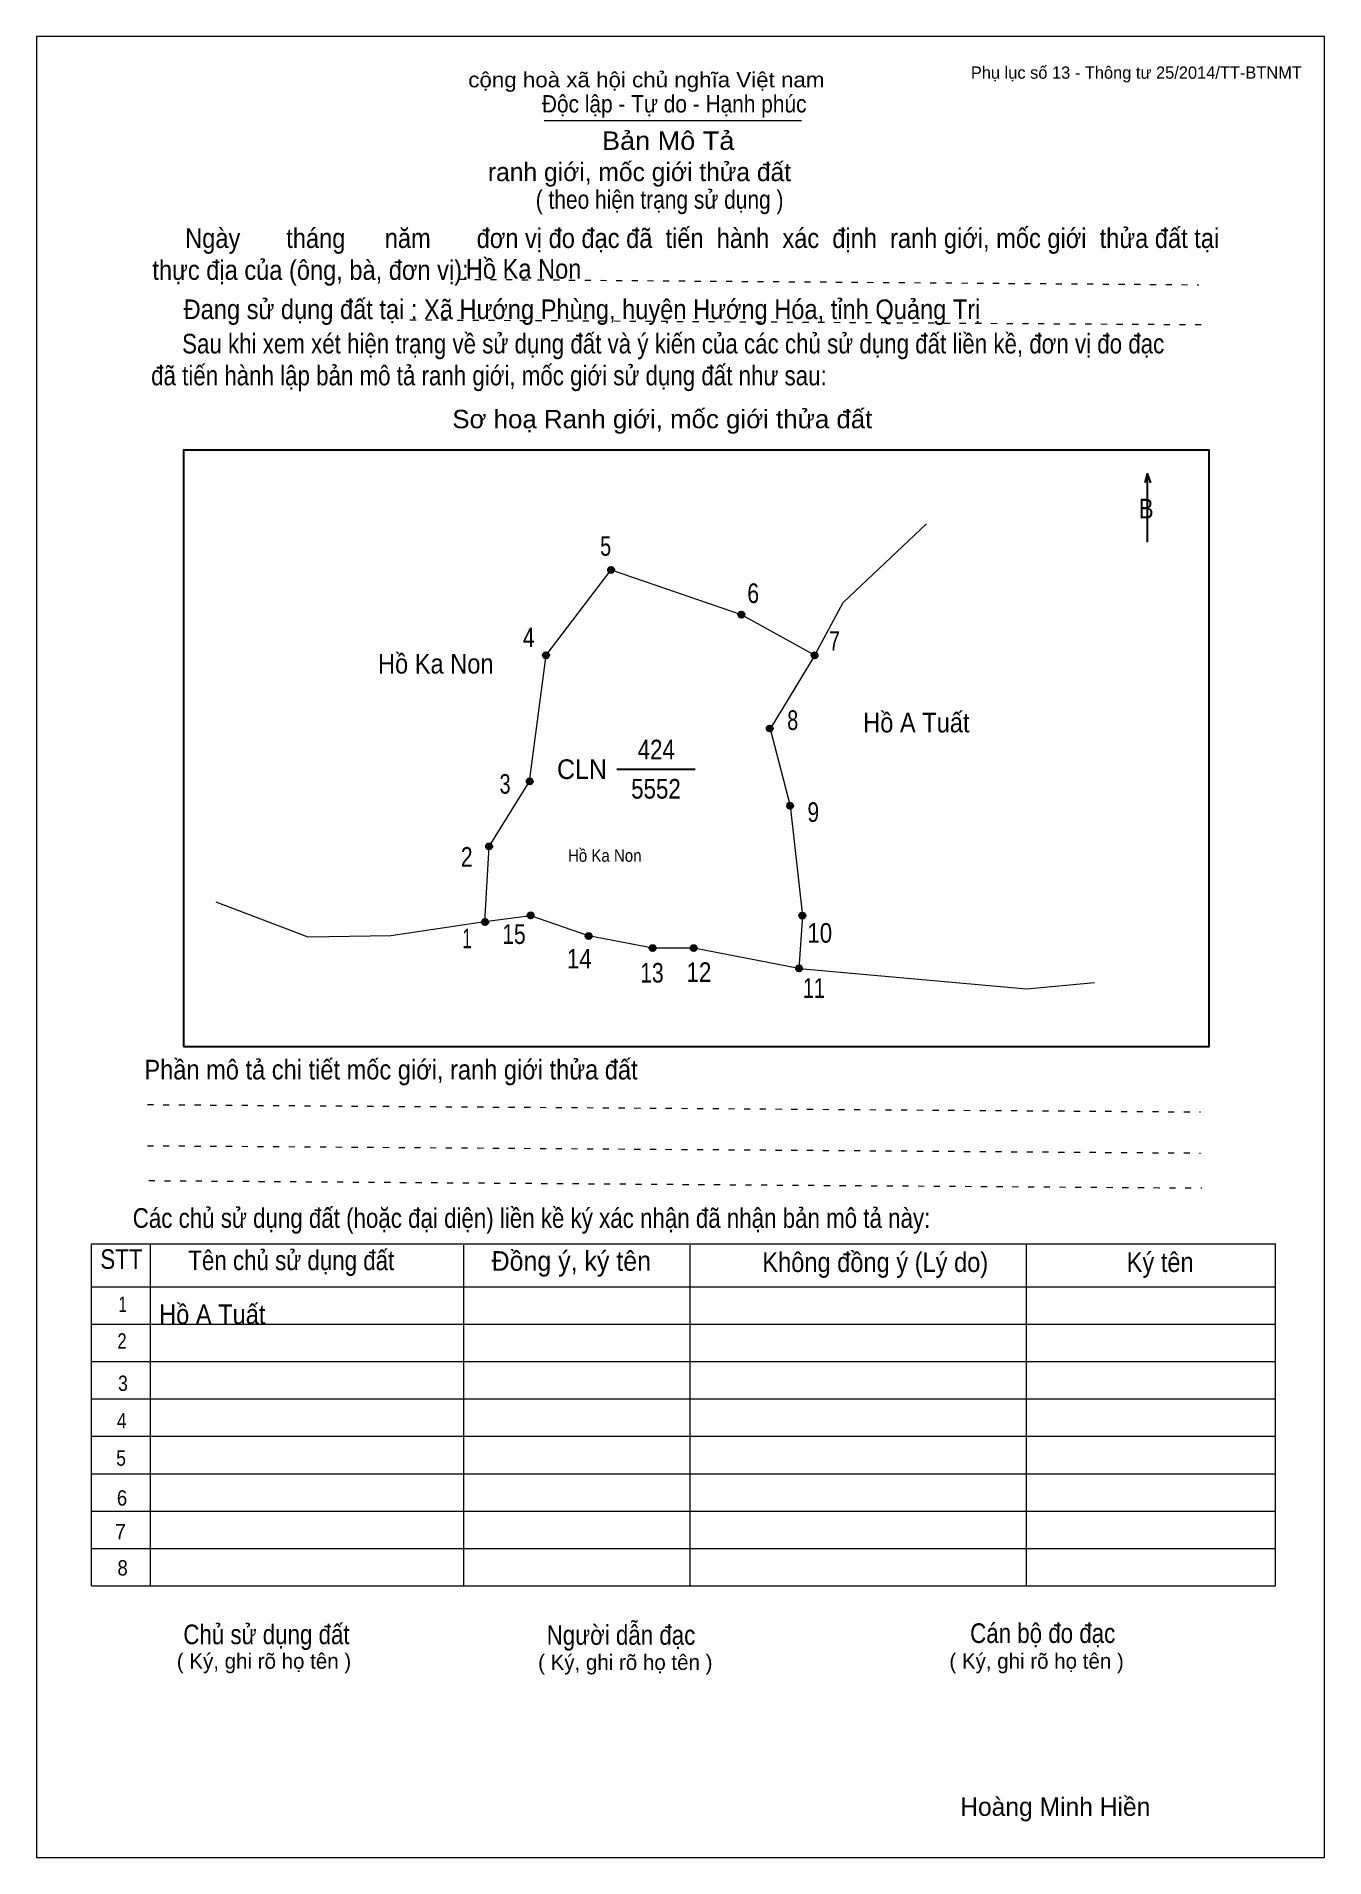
# Model space of a CAD drawing. Header units: centimetres. Extents: x 0 to 21, y 0 to 29.7.
import ezdxf
from ezdxf.enums import TextEntityAlignment as Align

# ---------------------------------------------------------------- set-up
doc = ezdxf.new("R2010")
doc.units = ezdxf.units.CM
doc.header["$LTSCALE"] = 0.13
doc.linetypes.add('DOTTED', pattern=[1.5, 0.3, -1.2])
for name, color, linetype, lineweight in [('1', 7, 'Continuous', 13), ('32', 7, 'Continuous', 25), ('33', 7, 'Continuous', 25), ('61', 7, 'Continuous', 13), ('62', 7, 'Continuous', 13)]:
    doc.layers.add(name, color=color, linetype=linetype, lineweight=lineweight)
for name, color, linetype in [('34', 7, 'Continuous'), ('45', 7, 'Continuous'), ('63', 7, 'Continuous')]:
    doc.layers.add(name, color=color, linetype=linetype)

msp = doc.modelspace()

# ---------------------------------------------------------------- hatches: boundary and pattern name
at = {"layer": '32'}
for points in [[(9.4192, 21.0003, 1), (9.3192, 21.0003, 1)], [(11.5418, 20.2707, 1), (11.4418, 20.2707, 1)], [(8.3578, 19.6073, 1), (8.2578, 19.6073, 1)], [(12.7358, 19.6073, 1), (12.6358, 19.6073, 1)], [(12.0062, 18.4133, 1), (11.9062, 18.4133, 1)], [(8.0925, 17.551, 1), (7.9925, 17.551, 1)], [(12.3378, 17.153, 1), (12.2378, 17.153, 1)], [(7.4292, 16.4897, 1), (7.3292, 16.4897, 1)], [(7.3642, 15.2565, 1), (7.2642, 15.2565, 1)], [(8.1051, 15.3653, 1), (8.0051, 15.3653, 1)], [(12.5368, 15.362, 1), (12.4368, 15.362, 1)], [(9.0523, 15.027, 1), (8.9523, 15.027, 1)], [(10.0964, 14.8313, 1), (9.9964, 14.8313, 1)], [(10.7671, 14.8313, 1), (10.6671, 14.8313, 1)], [(12.4831, 14.5003, 1), (12.3831, 14.5003, 1)]]:
    msp.add_hatch(color=256, dxfattribs=at).paths.add_polyline_path(points)

# ---------------------------------------------------------------- linework, layer by layer
at = {"layer": '1'}
msp.add_lwpolyline([(21, 0), (21, 29.7), (0, 29.7), (0, 0)], close=True, dxfattribs=at)
at = {"layer": '32'}
for centre in [(9.3692, 21.0003), (11.4918, 20.2707), (8.3078, 19.6073), (12.6858, 19.6073), (11.9562, 18.4133), (8.0425, 17.551), (12.2878, 17.153), (7.3792, 16.4897), (7.3142, 15.2565), (8.0551, 15.3653), (12.4868, 15.362), (9.0023, 15.027), (10.0464, 14.8313), (10.7171, 14.8313), (12.4331, 14.5003)]:
    msp.add_circle(centre, 0.05, dxfattribs=at)
at = {"layer": '33'}
msp.add_line((9.46, 17.75), (10.74, 17.75), dxfattribs=at)
at = {"layer": '61'}
msp.add_line((12.44, 14.5), (12.43, 14.5), dxfattribs=at)
for points in [[(12.69, 19.61), (13.15, 20.47), (14.51, 21.75)], [(7.31, 15.26), (7.38, 16.49), (8.04, 17.55), (8.31, 19.61), (9.37, 21), (11.49, 20.27), (12.69, 19.61)], [(12.69, 19.61), (11.96, 18.41), (12.29, 17.15), (12.49, 15.36), (12.43, 14.5)], [(7.31, 15.26), (5.78, 15.03), (4.43, 15.01), (2.93, 15.58)], [(12.43, 14.5), (10.72, 14.83), (10.05, 14.83), (9, 15.03), (8.06, 15.36), (7.31, 15.26)], [(12.44, 14.5), (16.14, 14.17), (17.25, 14.27)]]:
    msp.add_lwpolyline(points, dxfattribs=at)
at = {"layer": '62'}
for p, q in [((8.28, 28.33), (12.47, 28.33)), ((0.9, 10.01), (20.2, 10.01)), ((0.9, 4.43), (0.9, 10.01)), ((1.86, 4.43), (1.86, 10.01)), ((6.97, 4.43), (6.97, 9.99)), ((10.66, 4.43), (10.66, 9.99)), ((16.14, 4.43), (16.14, 10.01)), ((20.2, 4.43), (20.2, 10.01)), ((0.9, 9.31), (20.2, 9.31)), ((0.9, 8.7), (20.2, 8.7)), ((0.9, 8.09), (20.2, 8.09)), ((0.9, 7.48), (20.2, 7.48)), ((0.9, 6.87), (20.2, 6.87)), ((0.9, 6.26), (20.2, 6.26)), ((0.9, 5.65), (20.2, 5.65)), ((0.9, 5.04), (20.2, 5.04)), ((0.9, 4.43), (20.2, 4.43))]:
    msp.add_line(p, q, dxfattribs=at)
at = {"layer": '62', "linetype": 'DOTTED'}
for p, q in [((6.89, 25.74), (18.95, 25.65)), ((6.09, 25.08), (19.04, 25)), ((1.81, 12.28), (18.98, 12.16)), ((1.81, 11.61), (18.98, 11.49)), ((1.83, 11.04), (19, 10.92))]:
    msp.add_line(p, q, dxfattribs=at)
at = {"layer": '62', "lineweight": 25}
for p, q in [((18.11, 22.58), (18.11, 21.45)), ((18.11, 22.57), (18.07, 22.42)), ((18.11, 22.57), (18.16, 22.42))]:
    msp.add_line(p, q, dxfattribs=at)
msp.add_lwpolyline([(2.4, 13.23), (19.12, 13.23), (19.12, 22.95), (2.4, 22.95)], close=True, dxfattribs=at)

# ---------------------------------------------------------------- texts
at = {"layer": '32'}
for s, width, p in [('5', 0.75, (9.28, 21.23)), ('6', 0.8, (11.685, 20.46)), ('4', 0.8, (8.025, 19.74)), ('7', 0.75, (13.01, 19.68)), ('8', 0.75, (12.33, 18.39)), ('3', 0.75, (7.64, 17.35)), ('9', 0.8, (12.665, 16.89)), ('2', 0.8, (7.015, 16.16)), ('1', 0.65, (7.02, 14.83)), ('15', 0.8, (7.785, 14.9)), ('10', 0.85, (12.77, 14.92)), ('14', 0.85, (8.85, 14.5)), ('13', 0.8, (10.035, 14.27)), ('12', 0.85, (10.8, 14.28)), ('11', 0.75, (12.675, 14.02))]:
    msp.add_text(s, height=0.32, dxfattribs=dict(at, width=width)).set_placement(p, align=Align.CENTER)
at = {"layer": '33'}
for s, width, p in [('Hồ Ka Non', 0.9, (6.51, 19.31)), ('Hồ A Tuất', 0.9, (14.345, 18.35)), ('424', 0.85, (10.105, 17.91)), ('5552', 0.85, (10.1, 17.27))]:
    msp.add_text(s, height=0.32, dxfattribs=dict(at, width=width)).set_placement(p, align=Align.CENTER)
at = {"layer": '33', "width": 0.95}
msp.add_text('CLN', height=0.32, dxfattribs=at).set_placement((9.3, 17.59), align=Align.RIGHT)
at = {"layer": '34', "width": 0.9}
for s, p in [('Hồ Ka Non', (7, 25.75)), ('Hồ A Tuất', (2, 8.7))]:
    msp.add_text(s, height=0.32, dxfattribs=at).set_placement(p)
at = {"layer": '45', "width": 0.9}
msp.add_text('Hồ Ka Non', height=0.2037, dxfattribs=at).set_placement((9.265, 16.24), align=Align.CENTER)
at = {"layer": '62'}
for s, height, width, p in [('cộng hoà xã hội chủ nghĩa Việt nam', 0.2474, 1.1, (7.04, 28.87)), ('Độc lập - Tự do - Hạnh phúc', 0.2828, 0.9, (8.24, 28.46)), ('Bản Mô Tả', 0.3, 1.1, (9.22, 27.85)), ('( theo hiện trạng sử dụng )', 0.3, 0.85, (8.14, 26.89)), ('     Ngày       tháng      năm       đơn vị đo đạc đã  tiến  hành  xác  định  ranh giới, mốc giới  thửa đất tại ', 0.32, 0.9, (1.89, 26.25)), ('thực địa của (ông, bà, đơn vị): ', 0.32, 0.9, (1.89, 25.73)), ('Đang sử dụng đất tại : Xã Hướng Phùng, huyện Hướng Hóa, tỉnh Quảng Trị', 0.32, 0.9, (2.4, 25.09)), ('     Sau khi xem xét hiện trạng về sử dụng đất và ý kiến của các chủ sử dụng đất liền kề, đơn vị đo đạc ', 0.32, 0.85, (1.87, 24.53)), ('đã tiến hành lập bản mô tả ranh giới, mốc giới sử dụng đất như sau:', 0.32, 0.85, (1.87, 24.01)), ('Sơ hoạ Ranh giới, mốc giới thửa đất', 0.3, 1.05, (6.78, 23.31)), ('B', 0.32, 0.85, (17.97, 21.84)), ('Phần mô tả chi tiết mốc giới, ranh giới thửa đất ', 0.32, 0.9, (1.76, 12.69)), ('Các chủ sử dụng đất (hoặc đại diện) liền kề ký xác nhận đã nhận bản mô tả này:', 0.32, 0.85, (1.57, 10.27))]:
    msp.add_text(s, height=height, dxfattribs=dict(at, width=width)).set_placement(p)
msp.add_text('ranh giới, mốc giới thửa đất', height=0.3, dxfattribs=at).set_placement((7.36, 27.34))
for s, height, width, p in [('STT', 0.32, 0.85, (1.385, 9.6)), ('Tên chủ sử dụng đất', 0.32, 0.85, (4.155, 9.58)), ('Đồng ý, ký tên', 0.32, 0.95, (8.72, 9.57)), ('Không đồng ý (Lý do)', 0.32, 0.9, (13.675, 9.55)), ('Ký tên', 0.32, 0.9, (18.32, 9.55)), ('1', 0.25, 0.7, (1.405, 8.9)), ('2', 0.25, 0.8, (1.395, 8.3)), ('3', 0.25, 0.85, (1.41, 7.61)), ('4', 0.25, 0.85, (1.39, 7)), ('5', 0.25, 0.85, (1.38, 6.39)), ('6', 0.25, 0.9, (1.395, 5.74)), ('7', 0.25, 0.95, (1.37, 5.19)), ('8', 0.25, 0.9, (1.405, 4.6)), ('Người dẫn đạc', 0.32, 0.85, (9.53, 3.47)), ('Chủ sử dụng đất', 0.32, 0.85, (3.75, 3.48)), ('Cán bộ đo đạc', 0.32, 0.85, (16.405, 3.5))]:
    msp.add_text(s, height=height, dxfattribs=dict(at, width=width)).set_placement(p, align=Align.CENTER)
for p in [(3.71, 3.08), (9.6, 3.06), (16.305, 3.08)]:
    msp.add_text('( Ký, ghi rõ họ tên )', height=0.25, dxfattribs=at).set_placement(p, align=Align.CENTER)
at = {"layer": '63'}
msp.add_text('Phụ lục số 13 - Thông tư 25/2014/TT-BTNMT', height=0.2, dxfattribs=at).set_placement((20.63, 29.01), align=Align.RIGHT)
msp.add_text('Hoàng Minh Hiền', height=0.3, dxfattribs=at).set_placement((16.61, 0.68), align=Align.CENTER)

doc.saveas('drawing.dxf')
